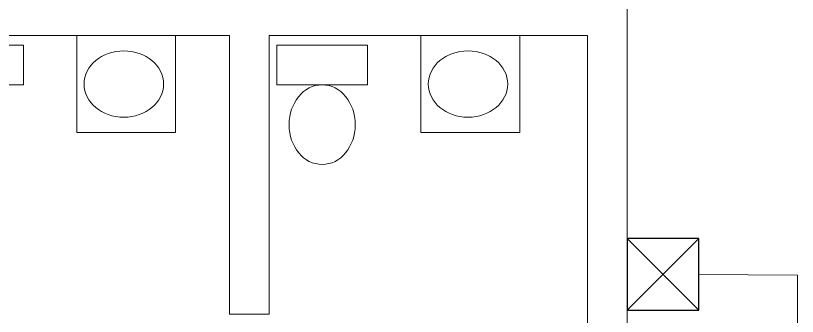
# Model space of a CAD drawing. Header units: millimetres. Extents: x -461 to 1315, y -154 to 152.
# Drawn here: x -187.351 to -184.404, y -150.621 to -149.488 of the extents above; entities that cross this region are included whole.
import ezdxf

# ---------------------------------------------------------------- set-up
doc = ezdxf.new("R2010")
doc.units = ezdxf.units.MM
doc.linetypes.add('ACAD_ISO04W100', pattern=[30, 24, -3, 0, -3])
doc.linetypes.add('DASHED', pattern=[0.75, 0.5, -0.25])
for name, color, linetype, lineweight in [('A-FURN', 46, 'Continuous', 13), ('A-WALL', 253, 'Continuous', 15), ('ACOMETIDA', 6, 'ACAD_ISO04W100', 15), ('C-SSWR', 3, 'Continuous', 13), ('E-CONT', 222, 'DASHED', 13), ('E-INST', 7, 'Continuous', 13)]:
    doc.layers.add(name, color=color, linetype=linetype, lineweight=lineweight)

# ---------------------------------------------------------------- blocks, each defined once
blk = doc.blocks.new('A$C673B1801')
at = {"layer": 'ACOMETIDA', "lineweight": -3}
for p, q in [((0, 0.15), (0.15, 0)), ((0.15, 0.15), (0, 0))]:
    blk.add_line(p, q, dxfattribs=at)
blk.add_lwpolyline([(0, 0.15), (0.15, 0.15), (0.15, 0), (0, 0)], close=True, dxfattribs=at)

msp = doc.modelspace()

# ---------------------------------------------------------------- linework, layer by layer
at = {"layer": 'A-FURN'}
for p, q in [((-187.1212, -149.5628, 0.072), (-187.1212, -149.9283, 0.072)), ((-187.1212, -149.5628, 0.072), (-187.1212, -149.9283, 0.072)), ((-186.7488, -149.9283, 0.072), (-186.7488, -149.5628, 0.072)), ((-186.7488, -149.9283, 0.072), (-186.7488, -149.5628, 0.072)), ((-185.8232, -149.5628, 0.072), (-185.8232, -149.9283, 0.072)), ((-185.8232, -149.5628, 0.072), (-185.8232, -149.9283, 0.072)), ((-185.4508, -149.9283, 0.072), (-185.4508, -149.5628, 0.072)), ((-185.4508, -149.9283, 0.072), (-185.4508, -149.5628, 0.072)), ((-187.1212, -149.9283, 0.072), (-186.7488, -149.9283, 0.072)), ((-187.1212, -149.9283, 0.072), (-186.7488, -149.9283, 0.072)), ((-185.8232, -149.9283, 0.072), (-185.4508, -149.9283, 0.072)), ((-185.8232, -149.9283, 0.072), (-185.4508, -149.9283, 0.072))]:
    msp.add_line(p, q, dxfattribs=at)
at = {"layer": 'A-WALL'}
for p, q in [((-185.0456, -150.4628, 0.072), (-185.0456, -149.3628, 0.072)), ((-185.0456, -150.4628, 0.072), (-185.0456, -149.3628, 0.072)), ((-186.5456, -149.5628, 0.072), (-187.7456, -149.5628, 0.072)), ((-186.5456, -149.5628, 0.072), (-187.7456, -149.5628, 0.072)), ((-186.5456, -150.3128, 0.072), (-186.5456, -149.5628, 0.072)), ((-186.5456, -150.3128, 0.072), (-186.5456, -149.5628, 0.072)), ((-185.1956, -149.5628, 0.072), (-186.3956, -149.5628, 0.072)), ((-186.3956, -150.3128, 0.072), (-186.3956, -149.5628, 0.072)), ((-185.1956, -149.5628, 0.072), (-186.3956, -149.5628, 0.072)), ((-186.3956, -150.3128, 0.072), (-186.3956, -149.5628, 0.072)), ((-185.1956, -149.5628, 0.072), (-185.1956, -150.4628, 0.072)), ((-185.1956, -149.5628, 0.072), (-185.1956, -150.4628, 0.072)), ((-186.5456, -150.3128, 0.072), (-186.5456, -150.4628, 0.072)), ((-186.5456, -150.3128, 0.072), (-186.5456, -150.4628, 0.072)), ((-186.3956, -150.3128, 0.072), (-186.3956, -150.4628, 0.072)), ((-186.3956, -150.3128, 0.072), (-186.3956, -150.4628, 0.072)), ((-186.5456, -150.4628, 0.072), (-186.5456, -150.6128, 0.072)), ((-186.5456, -150.4628, 0.072), (-186.5456, -150.6128, 0.072)), ((-186.3956, -150.4628, 0.072), (-186.3956, -150.6128, 0.072)), ((-186.3956, -150.4628, 0.072), (-186.3956, -150.6128, 0.072)), ((-185.1956, -152.2628, 0.072), (-185.1956, -150.4628, 0.072)), ((-185.1956, -150.4628, 0.072), (-185.1956, -152.2628, 0.072)), ((-185.1956, -152.2628, 0.072), (-185.1956, -150.4628, 0.072)), ((-185.1956, -150.4628, 0.072), (-185.1956, -152.2628, 0.072)), ((-185.0456, -150.4628, 0.072), (-185.0456, -152.2628, 0.072)), ((-185.0456, -150.4628, 0.072), (-185.0456, -152.2628, 0.072)), ((-186.5456, -150.6128, 0.072), (-186.3956, -150.6128, 0.072)), ((-186.5456, -150.6128, 0.072), (-186.3956, -150.6128, 0.072))]:
    msp.add_line(p, q, dxfattribs=at)
at = {"layer": 'C-SSWR', "elevation": 0.072}
for points in [[(-187.665, -149.5985), (-187.665, -149.7485), (-187.3221, -149.7485), (-187.3221, -149.5985)], [(-187.665, -149.5985), (-187.665, -149.7485), (-187.3221, -149.7485), (-187.3221, -149.5985)], [(-186.3671, -149.5985), (-186.3671, -149.7485), (-186.0242, -149.7485), (-186.0242, -149.5985)], [(-186.3671, -149.5985), (-186.3671, -149.7485), (-186.0242, -149.7485), (-186.0242, -149.5985)]]:
    msp.add_lwpolyline(points, close=True, dxfattribs=at)
at = {"layer": 'C-SSWR'}
for centre, major_axis in [((-186.9436, -149.7456, 0.072), (0.15, 0)), ((-186.9436, -149.7456, 0.072), (0.15, 0)), ((-185.6456, -149.7456, 0.072), (0.15, 0)), ((-185.6456, -149.7456, 0.072), (0.15, 0)), ((-186.1956, -149.8986, 0.072), (0, 0.15)), ((-186.1956, -149.8986, 0.072), (0, 0.15))]:
    msp.add_ellipse(centre, major_axis=major_axis, ratio=0.833333, dxfattribs=at)
at = {"layer": 'E-CONT', "linetype": 'ACAD_ISO04W100'}
for p, q in [((-184.4036, -150.4658, 0.072), (-184.7754, -150.4628, 0.072)), ((-184.4036, -151.8234, 0.072), (-184.4036, -150.4658, 0.072))]:
    msp.add_line(p, q, dxfattribs=at)

# ---------------------------------------------------------------- block references
at = {"layer": 'E-INST', "xscale": -1.801329370925879, "yscale": 1.801329370925879, "zscale": 1.801329370925879, "rotation": 269.9999999999928}
msp.add_blockref('A$C673B1801', (-185.0456, -150.5979, 0.072), dxfattribs=at)

doc.saveas('drawing.dxf')
